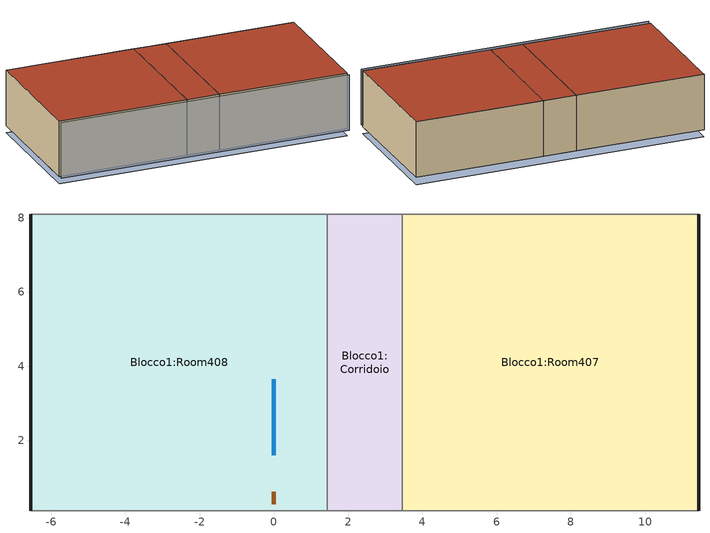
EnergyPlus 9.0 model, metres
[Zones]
Blocco1:Corridoio
 floor adiabatic (Pavimento interno di progetto): 3.45,0.1 1.44,0.1 1.44,8.1 3.45,8.1 z0
 wall to Blocco1:Room407 (Partizione di progetto_Rev): 3.45,0.1 3.45,8.1 z0:3.5
 wall adiabatic (Partizione di progetto): 3.45,8.1 1.44,8.1 / 1.44,0.1 3.45,0.1 z0:3.5
 wall to Blocco1:Room408 (Partizione di progetto_Rev): 1.44,8.1 1.44,0.1 z0:3.5
 door inside (Porta interna di progetto): 0,0.28 0,0.62 z0.67:1.53
 roof outside (_tetto): 1.44,0.1 3.45,0.1 3.45,8.1 1.44,8.1 z3.5
Blocco1:Room407
 floor adiabatic (Pavimento interno di progetto): 11.45,0.1 3.45,0.1 3.45,8.1 11.45,8.1 z0
 wall outside (_parete): 11.45,0.1 11.45,8.1 z0:3.5
 wall adiabatic (Partizione di progetto): 11.45,8.1 3.45,8.1 / 3.45,0.1 11.45,0.1 z0:3.5
 window (1001): 0,1.61 0,3.65 z0.44:0.98
 roof outside (_tetto): 3.45,0.1 11.45,0.1 11.45,8.1 3.45,8.1 z3.5
Blocco1:Room408
 floor adiabatic (Pavimento interno di progetto): 1.44,0.1 -6.55,0.1 -6.55,8.1 1.44,8.1 z0
 wall outside (_parete): -6.55,8.1 -6.55,0.1 z0:3.5
 wall adiabatic (Partizione di progetto): 1.44,8.1 -6.55,8.1 / -6.55,0.1 1.44,0.1 z0:3.5
 window (1001): 0,3.65 0,1.61 z0.44:0.98
 roof outside (_tetto): -6.55,0.1 1.44,0.1 1.44,8.1 -6.55,8.1 z3.5
shading: -6.55,-0.15 11.45,-0.15 / -6.55,8.1 11.45,8.1 z0:3.5; 11.45,0.1 -6.55,0.1 -6.55,8.1 11.45,8.1 z-0.44
[Building]
Building: North Axis=270; Terrain=Suburbs; Loads Convergence Tolerance Value=0.04; Temperature Convergence Tolerance Value=0.4; Solar Distribution=FullExterior; Maximum Number of Warmup Days=25; Minimum Number of Warmup Days=6
[Site:Location]
BuildLab (01-01:31-12)  (01-01:31-12): Latitude=45.22; Longitude=7.65; Time Zone=1; Elevation=287
[SizingPeriod:DesignDay] Day of Month=15; Humidity Condition Type=WetBulb; Barometric Pressure=97924.4; Wind Direction=0; Rain Indicator=No; Snow Indicator=No
Name | Month | Day Type | Maximum DryBulb Temperature | Daily DryBulb Temperature Range | Wetbulb or DewPoint at Maximum DryBulb | Wind Speed | Daylight Saving Time Indicator | Solar Model Indicator | Sky Clearness
Summer Design Day in BuildLab (01-01:31-12) Lug | 7 | SummerDesignDay | 32.1 | 11 | 22.8 | 0 | Yes | ASHRAEClearSky | 0.98
Summer Design Day in BuildLab (01-01:31-12) Ago | 8 | SummerDesignDay | 32.8 | 11.5 | 23.5 | 0 | Yes | ASHRAEClearSky | 0.98
Summer Design Day in BuildLab (01-01:31-12) Set | 9 | SummerDesignDay | 29 | 11.5 | 20.2 | 0 | Yes | ASHRAEClearSky | 0.98
Winter Design Day in BuildLab (01-01:31-12) | 1 | WinterDesignDay | -5.9 | 0 | -5.9 | 8.5 | No |  | 0
[Site:GroundTemperature:BuildingSurface]
18, 18, 18, 18, 18, 18, 18, 18, 18, 18, 18, 18
[Site:GroundTemperature:FCfactorMethod]
January Ground Temperature=1.99; February Ground Temperature=1.11; March Ground Temperature=2.67; April Ground Temperature=5.12; May Ground Temperature=11.52; June Ground Temperature=16.46; July Ground Temperature=19.79; August Ground Temperature=20.81; September Ground Temperature=19.08; October Ground Temperature=15.24; November Ground Temperature=10.12; December Ground Temperature=5.36
[Site:GroundTemperature:Shallow]
14, 14, 14, 14, 14, 14, 14, 14, 14, 14, 14, 14
[Site:GroundTemperature:Deep]
14, 14, 14, 14, 14, 14, 14, 14, 14, 14, 14, 14
[Site:GroundReflectance]
0.2, 0.2, 0.2, 0.2, 0.2, 0.2, 0.2, 0.2, 0.2, 0.2, 0.2, 0.2
[Site:GroundReflectance:SnowModifier]
2, 2
[Material] Roughness=Rough; Thermal Absorptance=0.9
Name | Thickness | Conductivity | Density | Specific Heat | Solar Absorptance | Visible Absorptance
Cast Concrete (Dense)_01 | 0.1 | 1.4 | 2100 | 840 | 0.6 | 0.6
Asphalt 1_001 | 0.01 | 0.7 | 2100 | 1000 | 0.85 | 0.9
_isolante_01445 | 0.35 | 0.034 | 35 | 1400 | 0.6 | 0.6
Plasterboard_0013 | 0.013 | 0.25 | 2800 | 896 | 0.5 | 0.5
Gypsum Plasterboard_0025 | 0.025 | 0.25 | 900 | 1000 | 0.5 | 0.5
Painted Oak_0035 | 0.035 | 0.19 | 700 | 2390 | 0.5 | 0.5
Brickwork Outer_01 | 0.1 | 0.84 | 1700 | 800 | 0.7 | 0.7
Concrete Block (Medium)_01 | 0.1 | 0.51 | 1400 | 1000 | 0.6 | 0.6
Gypsum Plastering_0013 | 0.013 | 0.4 | 1000 | 1000 | 0.5 | 0.5
[Material:NoMass] Roughness=Rough; Thermal Absorptance=0.9; Solar Absorptance=0.7; Visible Absorptance=0.7
Name | Thermal Resistance
3_RVAL_3 | 0.18
5_RVAL_2; 6_RVAL_2 | 0.15
[WindowMaterial:Glazing]
38: Optical Data Type=SpectralAverage; Thickness=0.003; Solar Transmittance at Normal Incidence=0.7; Front Side Solar Reflectance at Normal Incidence=0.09; Back Side Solar Reflectance at Normal Incidence=0.1; Visible Transmittance at Normal Incidence=0.82; Front Side Visible Reflectance at Normal Incidence=0.11; Back Side Visible Reflectance at Normal Incidence=0.12; Infrared Transmittance at Normal Incidence=0; Front Side Infrared Hemispherical Emissivity=0.84; Back Side Infrared Hemispherical Emissivity=0.2; Conductivity=0.9; Dirt Correction Factor for Solar and Visible Transmittance=1
[WindowMaterial:Gas]
1003: Gas Type=Argon; Thickness=0.006
[Construction]
Pavimento interno di progetto: Cast Concrete (Dense)_01
_tetto: Asphalt 1_001, _isolante_01445, 3_RVAL_3, Plasterboard_0013
Partizione di progetto: Gypsum Plasterboard_0025, 5_RVAL_2, Gypsum Plasterboard_0025
Partizione di progetto_Rev: Gypsum Plasterboard_0025, 6_RVAL_2, Gypsum Plasterboard_0025
Porta interna di progetto: Painted Oak_0035
_parete: Brickwork Outer_01, _isolante_01445, Concrete Block (Medium)_01, Gypsum Plastering_0013
1001: 38, 1003, 38
[Zone] Type=1; Multiplier=1; Zone Inside Convection Algorithm=TARP; Part of Total Floor Area=Yes
Name | Volume | Floor Area
Blocco1:Corridoio | 49.6267 | 14.5961
Blocco1:Room407 | 201.846 | 59.3665
Blocco1:Room408 | 201.857 | 59.3697
[PEOPLE] Number of People Calculation Method=People/Area; Fraction Radiant=0.3; Sensible Heat Fraction=AutoCalculate; Carbon Dioxide Generation Rate=3.82e-08; Enable ASHRAE 55 Comfort Warnings=No; Mean Radiant Temperature Calculation Type=ZoneAveraged; Work Efficiency Schedule=Work efficiency; Clothing Insulation Calculation Method=ClothingInsulationSchedule; Air Velocity Schedule=AirVelocitySchedule
Name | Zone or ZoneList | Number of People Schedule | People per Zone Floor Area | Activity Level Schedule | Clothing Insulation Schedule
People Blocco1:Corridoio | Blocco1:Corridoio | Office_Circulation_Occ | 0.117333 | Activity Schedule 92 | Clothing Schedule 92
People Blocco1:Room407 | Blocco1:Room407 | Office_OpenOff_Occ | 0.111 | Activity Schedule 99 | Clothing Schedule 99
People Blocco1:Room408 | Blocco1:Room408 | Office_OpenOff_Occ | 0.111 | Activity Schedule 106 | Clothing Schedule 106
[Lights] Design Level Calculation Method=Watts/Area; Return Air Fraction=0; Fraction Radiant=0.42; Fraction Visible=0.18; Fraction Replaceable=1
Name | Zone or ZoneList | Schedule | Watts per Zone Floor Area | EndUse Subcategory
Blocco1:Corridoio General lighting | Blocco1:Corridoio | Office_Circulation_Light | 5 | ELECTRIC EQUIPMENT#Blocco1:Corridoio#GeneralLights
Blocco1:Room407 General lighting | Blocco1:Room407 | Office_OpenOff_Light | 20 | ELECTRIC EQUIPMENT#Blocco1:Room407#GeneralLights
Blocco1:Room408 General lighting | Blocco1:Room408 | Office_OpenOff_Light | 20 | ELECTRIC EQUIPMENT#Blocco1:Room408#GeneralLights
[OtherEquipment] Fuel Type=Electricity; Schedule=Office_OpenOff_Equip; Design Level Calculation Method=Watts/Area; Fraction Latent=0; Fraction Radiant=0.2; Fraction Lost=0; Carbon Dioxide Generation Rate=0
Name | Zone or ZoneList | Power per Zone Floor Area | EndUse Subcategory
Blocco1:Room407 Computing gain 1 | Blocco1:Room407 | 10 | ELECTRIC EQUIPMENT#Blocco1:Room407#05
Blocco1:Room407 Equipment 2 | Blocco1:Room407 | 11.77 | ELECTRIC EQUIPMENT#Blocco1:Room407#05
Blocco1:Room408 Computing gain 1 | Blocco1:Room408 | 10 | ELECTRIC EQUIPMENT#Blocco1:Room408#05
Blocco1:Room408 Equipment 2 | Blocco1:Room408 | 11.77 | ELECTRIC EQUIPMENT#Blocco1:Room408#05
[Daylighting:Controls] Daylighting Method=SplitFlux; Availability Schedule=On; Lighting Control Type=Continuous; Minimum Input Power Fraction for Continuous or ContinuousOff Dimming Control=0.1; Minimum Light Output Fraction for Continuous or ContinuousOff Dimming Control=0.1; Number of Stepped Control Steps=1; Probability Lighting will be Reset When Needed in Manual Stepped Control=1; Glare Calculation Azimuth Angle of View Direction Clockwise from Zone yAxis=0; Maximum Allowable Discomfort Glare Index=22; DElight Gridding Resolution=1; Fraction of Zone Controlled by Reference Point 1=1
Name | Zone | Glare Calculation Daylighting Reference Point | Daylighting Reference Point 1 | Illuminance Setpoint at Reference Point 1
Blocco1:Corridoio | Blocco1:Corridoio | Blocco1:Corridoio Ref Point 1 | Blocco1:Corridoio Ref Point 1 | 100
Blocco1:Room407 | Blocco1:Room407 | Blocco1:Room407 Ref Point 1 | Blocco1:Room407 Ref Point 1 | 400
Blocco1:Room408 | Blocco1:Room408 | Blocco1:Room408 Ref Point 1 | Blocco1:Room408 Ref Point 1 | 400
[ZoneInfiltration:DesignFlowRate] Schedule=On 24/7; Design Flow Rate Calculation Method=Flow/zone; Constant Term Coefficient=1; Temperature Term Coefficient=0; Velocity Term Coefficient=0; Velocity Squared Term Coefficient=0
Name | Zone or ZoneList | Design Flow Rate
Blocco1:Corridoio Infiltration | Blocco1:Corridoio | 0.00965
Blocco1:Room407 Infiltration | Blocco1:Room407 | 0.039248
Blocco1:Room408 Infiltration | Blocco1:Room408 | 0.03925
[ZoneVentilation:DesignFlowRate] Schedule=Office_Schedule_Ventilation_byGroup4; Design Flow Rate Calculation Method=Flow/zone; Ventilation Type=NATURAL; Fan Pressure Rise=0; Fan Total Efficiency=1; Constant Term Coefficient=1; Temperature Term Coefficient=0; Velocity Term Coefficient=0; Velocity Squared Term Coefficient=0; Minimum Indoor Temperature=-100; Maximum Indoor Temperature=24; Delta Temperature=0; Minimum Outdoor Temperature=-100; Maximum Outdoor Temperature=100; Maximum Wind Speed=40
Name | Zone or ZoneList | Design Flow Rate
Blocco1:Room407 Nat Vent | Blocco1:Room407 | 0.33641
Blocco1:Room408 Nat Vent | Blocco1:Room408 | 0.336428
[DesignSpecification:OutdoorAir] Outdoor Air Method=Sum; Outdoor Air Flow per Person=0.01; Outdoor Air Flow per Zone Floor Area=0; Outdoor Air Flow per Zone=0; Outdoor Air Flow Air Changes per Hour=0
Name | Outdoor Air Schedule
Blocco1:Corridoio | Office_Circulation_Occ
Blocco1:Room407; Blocco1:Room408 | Office_OpenOff_Occ
[DesignSpecification:ZoneAirDistribution] Zone Air Distribution Effectiveness in Cooling Mode=1; Zone Air Distribution Effectiveness in Heating Mode=1
Blocco1:Corridoio; Blocco1:Room407; Blocco1:Room408
[Sizing:Zone] Zone Cooling Design Supply Air Temperature Input Method=SupplyAirTemperature; Zone Cooling Design Supply Air Temperature=12; Zone Cooling Design Supply Air Temperature Difference=0; Zone Heating Design Supply Air Temperature Input Method=SupplyAirTemperature; Zone Heating Design Supply Air Temperature=35; Zone Heating Design Supply Air Temperature Difference=0; Zone Cooling Design Supply Air Humidity Ratio=0.0077; Zone Heating Design Supply Air Humidity Ratio=0.0156; Zone Heating Sizing Factor=1.25; Zone Cooling Sizing Factor=1.15; Cooling Design Air Flow Method=DesignDay; Cooling Minimum Air Flow Fraction=0; Heating Design Air Flow Method=DesignDay
Name | Design Specification Outdoor Air Object | Design Specification Zone Air Distribution Object
Blocco1:Corridoio | Blocco1:Corridoio | Blocco1:Corridoio
Blocco1:Room407 | Blocco1:Room407 | Blocco1:Room407
Blocco1:Room408 | Blocco1:Room408 | Blocco1:Room408
[ZoneControl:Thermostat] Control Type Schedule=Zone Control Type Sched
Name | Zone or ZoneList | Control 1
Blocco1:Corridoio Thermostat | Blocco1:Corridoio | Dual Setpoint - Zone Blocco1:Corridoio
Blocco1:Room407 Thermostat | Blocco1:Room407 | Dual Setpoint - Zone Blocco1:Room407
Blocco1:Room408 Thermostat | Blocco1:Room408 | Dual Setpoint - Zone Blocco1:Room408
[ThermostatSetpoint:DualSetpoint]
Name | Heating Setpoint Temperature Schedule | Cooling Setpoint Temperature Schedule
Dual Setpoint - Zone Blocco1:Corridoio | Blocco1:Corridoio Heating Setpoint Schedule | Blocco1:Corridoio Cooling SP Sch
Dual Setpoint - Zone Blocco1:Room407 | Blocco1:Room407 Heating Setpoint Schedule | Blocco1:Room407 Cooling SP Sch
Dual Setpoint - Zone Blocco1:Room408 | Blocco1:Room408 Heating Setpoint Schedule | Blocco1:Room408 Cooling SP Sch
[ZoneHVAC:IdealLoadsAirSystem] Maximum Heating Supply Air Temperature=35; Minimum Cooling Supply Air Temperature=12; Maximum Heating Supply Air Humidity Ratio=0.0156; Minimum Cooling Supply Air Humidity Ratio=0.0077; Heating Limit=LimitCapacity; Maximum Heating Air Flow Rate=Autosize; Maximum Sensible Heating Capacity=Autosize; Cooling Limit=LimitFlowRateAndCapacity; Maximum Cooling Air Flow Rate=Autosize; Maximum Total Cooling Capacity=Autosize; Dehumidification Control Type=None; Humidification Control Type=None; Outdoor Air Economizer Type=NoEconomizer; Heat Recovery Type=None
Name | Heating Availability Schedule | Cooling Availability Schedule | Design Specification Outdoor Air Object
Blocco1:Corridoio Ideal Loads Air | Blocco1:Corridoio Heating Availability Sch | Blocco1:Corridoio Cooling Availability Sch | Blocco1:Corridoio
Blocco1:Room407 Ideal Loads Air | Blocco1:Room407 Heating Availability Sch | Blocco1:Room407 Cooling Availability Sch | Blocco1:Room407
Blocco1:Room408 Ideal Loads Air | Blocco1:Room408 Heating Availability Sch | Blocco1:Room408 Cooling Availability Sch | Blocco1:Room408
[Zone equipment]
Blocco1:Corridoio: Blocco1:Corridoio Ideal Loads Air
Blocco1:Room407: Blocco1:Room407 Ideal Loads Air
Blocco1:Room408: Blocco1:Room408 Ideal Loads Air
[WaterUse:Equipment] Flow Rate Fraction Schedule=Office_OpenOff_Occ
Name | EndUse Subcategory | Peak Flow Rate | Target Temperature Schedule | Hot Water Supply Temperature Schedule | Cold Water Supply Temperature Schedule | Zone
DHW Blocco1:Room407 | DHW Blocco1:Room407 | 3.6646e-07 | DHW Supply Temperature Blocco1:Room407 | DHW Supply Temperature Blocco1:Room407 | DHW Mains Temperature Blocco1:Room407 | Blocco1:Room407
DHW Blocco1:Room408 | DHW Blocco1:Room408 | 3.6648e-07 | DHW Supply Temperature Blocco1:Room408 | DHW Supply Temperature Blocco1:Room408 | DHW Mains Temperature Blocco1:Room408 | Blocco1:Room408
[Schedule:Day:Hourly]
Summer Control Type Day Sch; Winter Control Type Day Sch: 4, 4, 4, 4, 4, 4, 4, 4, 4, 4, 4, 4, 4, 4, 4, 4, 4, 4, 4, 4, 4, 4, 4, 4
[Schedule:Week:Daily]
Summer Control Type Week Sch: Summer Control Type Day Sch, Summer Control Type Day Sch, Summer Control Type Day Sch, Summer Control Type Day Sch, Summer Control Type Day Sch, Summer Control Type Day Sch, Summer Control Type Day Sch, Summer Control Type Day Sch, Summer Control Type Day Sch, Summer Control Type Day Sch, Summer Control Type Day Sch, Summer Control Type Day Sch
Winter Control Type Week Sch: Winter Control Type Day Sch, Winter Control Type Day Sch, Winter Control Type Day Sch, Winter Control Type Day Sch, Winter Control Type Day Sch, Winter Control Type Day Sch, Winter Control Type Day Sch, Winter Control Type Day Sch, Winter Control Type Day Sch, Winter Control Type Day Sch, Winter Control Type Day Sch, Winter Control Type Day Sch
[Schedule:Year]
Zone Control Type Sched: Winter Control Type Week Sch, 1, 1, 3, 31, Summer Control Type Week Sch, 4, 1, 9, 30, Winter Control Type Week Sch, 10, 1, 12, 31
[Schedule:Compact]
On; On 24/7: Through: 12/31, For: AllDays, Until: 24:00, 1
Work efficiency: Through: 12/31, For: AllDays, Until: 24:00, 0
AirVelocitySchedule: Through: 12/31, For: AllDays, Until: 24:00, .137
Office_Circulation_Occ; Office_OpenOff_Occ: Through: 31 Dec, For: Weekdays SummerDesignDay, Until: 07:00, 0, Until: 08:00, 0.25, Until: 09:00, 0.5, Until: 12:00, 1, Until: 14:00, 0.75, Until: 17:00, 1, Until: 18:00, 0.5, Until: 19:00, 0.25, Until: 24:00, 0, For: Weekends, Until: 24:00, 0, For: Holidays, Until: 24:00, 0, For: WinterDesignDay AllOtherDays, Until: 24:00, 0
Office_Circulation_Light; Office_OpenOff_Light: Through: 31 Dec, For: Weekdays SummerDesignDay, Until: 07:00, 0, Until: 19:00, 1, Until: 24:00, 0, For: Weekends, Until: 24:00, 0, For: Holidays, Until: 24:00, 0, For: WinterDesignDay AllOtherDays, Until: 24:00, 0
Office_OpenOff_Equip: Through: 31 Dec, For: Weekdays SummerDesignDay, Until: 07:00, 0.05394, Until: 20:00, 1, Until: 24:00, 0.05394, For: Weekends, Until: 24:00, 0.05394, For: Holidays, Until: 24:00, 0.05394, For: WinterDesignDay AllOtherDays, Until: 24:00, 0
Office_Schedule_Ventilation_byGroup4: Through: 21 Mar, For: Alldays, Until: 24:00, 0, Through: 21 Sep, For: Weekdays SummerDesignDay WinterDesignDay, Until: 07:00, 1, Until: 19:00, 0, Until: 24:00, 1, For: Weekends, Until: 24:00, 0, For: Holidays, Until: 24:00, 0, For: AllOtherDays, Until: 24:00, 0, Through: 31 Dec, For: Alldays, Until: 24:00, 0
Activity Schedule 92: Through: 12/31, For: AllDays, Until: 24:00, 126
Clothing Schedule 92; Clothing Schedule 99; Clothing Schedule 106: Through: 4/1, For: AllDays, Until: 24:00, 1, Through: 9/30, For: AllDays, Until: 24:00, .5, Through: 12/31, For: AllDays, Until: 24:00, 1
Activity Schedule 99; Activity Schedule 106: Through: 12/31, For: AllDays, Until: 24:00, 110.7
DHW Supply Temperature Blocco1:Room407; DHW Supply Temperature Blocco1:Room408: Through: 12/31, For: AllDays, Until: 24:00, 65
DHW Mains Temperature Blocco1:Room407; DHW Mains Temperature Blocco1:Room408: Through: 12/31, For: AllDays, Until: 24:00, 10
Blocco1:Corridoio Heating Setpoint Schedule: Through: 21 Mar, For: Weekdays SummerDesignDay WinterDesignDay, Until: 07:00, -50, Until: 19:00, 20, Until: 24:00, -50, For: Weekends Holidays  AllOtherDays, Until: 24:00, -50, Through: 21 Sep, For: Alldays, Until: 24:00, -50, Through: 31 Dec, For: Weekdays SummerDesignDay WinterDesignDay, Until: 07:00, -50, Until: 19:00, 20, Until: 24:00, -50, For: Weekends Holidays  AllOtherDays, Until: 24:00, -50
Blocco1:Corridoio Heating Availability Sch; Blocco1:Room407 Heating Availability Sch; Blocco1:Room408 Heating Availability Sch: Through: 21 Mar, For: Weekdays SummerDesignDay WinterDesignDay, Until: 07:00, 0, Until: 19:00, 1, Until: 24:00, 0, For: Weekends Holidays  AllOtherDays, Until: 24:00, 0, Through: 21 Sep, For: Alldays, Until: 24:00, 0, Through: 31 Dec, For: Weekdays SummerDesignDay WinterDesignDay, Until: 07:00, 0, Until: 19:00, 1, Until: 24:00, 0, For: Weekends Holidays  AllOtherDays, Until: 24:00, 0
Blocco1:Corridoio Cooling SP Sch: Through: 31 Dec, For: Weekdays SummerDesignDay, Until: 05:00, 100, Until: 19:00, 25, Until: 24:00, 100, For: Weekends, Until: 24:00, 100, For: Holidays, Until: 24:00, 100, For: WinterDesignDay AllOtherDays, Until: 24:00, 100
Blocco1:Corridoio Cooling Availability Sch: Through: 31 Dec, For: Weekdays SummerDesignDay, Until: 05:00, 0, Until: 19:00, 1, Until: 24:00, 0, For: Weekends, Until: 24:00, 0, For: Holidays, Until: 24:00, 0, For: WinterDesignDay AllOtherDays, Until: 24:00, 0
Blocco1:Room407 Heating Setpoint Schedule; Blocco1:Room408 Heating Setpoint Schedule: Through: 21 Mar, For: Weekdays SummerDesignDay WinterDesignDay, Until: 07:00, -50, Until: 19:00, 22, Until: 24:00, -50, For: Weekends Holidays  AllOtherDays, Until: 24:00, -50, Through: 21 Sep, For: Alldays, Until: 24:00, -50, Through: 31 Dec, For: Weekdays SummerDesignDay WinterDesignDay, Until: 07:00, -50, Until: 19:00, 22, Until: 24:00, -50, For: Weekends Holidays  AllOtherDays, Until: 24:00, -50
Blocco1:Room407 Cooling SP Sch; Blocco1:Room408 Cooling SP Sch: Through: 21 Mar, For: Alldays, Until: 24:00, 100, Through: 21 Sep, For: Weekdays SummerDesignDay WinterDesignDay, Until: 07:00, 100, Until: 19:00, 26, Until: 24:00, 100, For: Weekends, Until: 24:00, 100, For: Holidays, Until: 24:00, 100, For: AllOtherDays, Until: 24:00, 100, Through: 31 Dec, For: Alldays, Until: 24:00, 100
Blocco1:Room407 Cooling Availability Sch; Blocco1:Room408 Cooling Availability Sch: Through: 21 Mar, For: Alldays, Until: 24:00, 0, Through: 21 Sep, For: Weekdays SummerDesignDay WinterDesignDay, Until: 07:00, 0, Until: 19:00, 1, Until: 24:00, 0, For: Weekends, Until: 24:00, 0, For: Holidays, Until: 24:00, 0, For: AllOtherDays, Until: 24:00, 0, Through: 31 Dec, For: Alldays, Until: 24:00, 0
